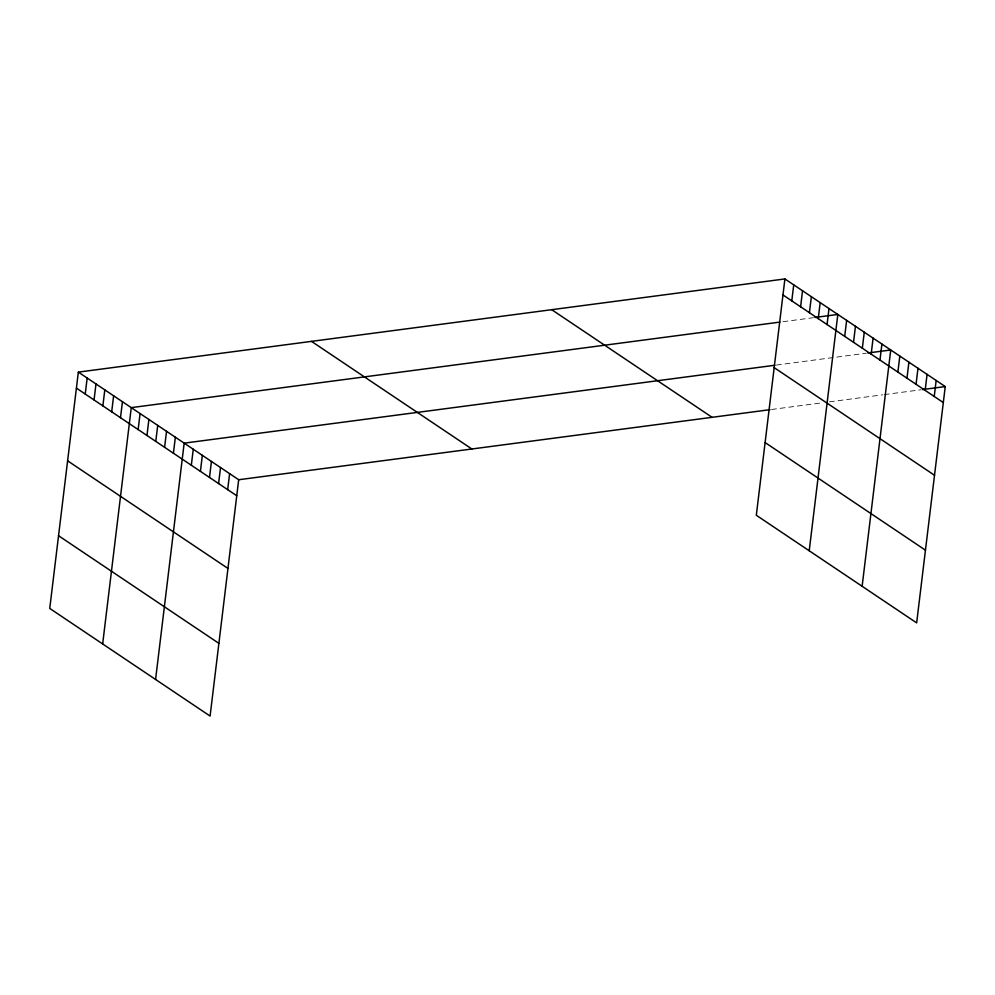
<?xml version="1.0" encoding="UTF-8"?>
<svg xmlns="http://www.w3.org/2000/svg" width="995" height="995" viewBox="0 0 995 995"><rect width="100%" height="100%" fill="white"/><g stroke="black" fill="none" stroke-linecap="round" stroke-linejoin="round"><path stroke-width="0.75" stroke-dasharray="4.97 3.73" d="M782.953 321.696L813.437 317.679M776.436 365.041L866.346 353.188M771.523 409.48L821.808 402.851M829.432 401.843L882.764 394.804M884.294 394.605L920.872 389.779"/><path stroke-width="1.49" d="M78.344 372.118L49.75 608.43L210.094 716.064L238.688 479.739L78.344 372.118L784.906 278.936L945.25 386.57L916.656 622.882L756.312 515.261L784.906 278.936M85.234 394.032L87.162 378.038M94.052 399.953L95.98 383.958M102.871 405.873L104.798 389.878M111.689 411.793L113.629 395.799M120.507 417.713L122.447 401.719M102.659 643.952L131.265 407.639L779.906 322.094M138.143 429.554L140.084 413.559M146.961 435.474L148.902 419.48M155.78 441.394L157.72 425.4M164.598 447.315L166.538 431.32M173.416 453.235L175.356 437.228M155.581 679.461L184.174 443.148L774.918 365.252M191.326 465.25L193.266 449.255M200.418 471.344L202.346 455.349M209.497 477.451L211.437 461.444M218.589 483.545L220.517 467.55M227.668 489.639L229.609 473.645M791.784 300.863L793.724 284.856M800.602 306.783L802.542 290.776M809.42 312.691L811.36 296.697M818.238 318.611L820.178 302.617M827.069 324.532L828.997 308.537M809.221 550.77L837.815 314.457L814.955 317.467M844.705 336.372L846.633 320.378M853.523 342.292L855.451 326.298M862.342 348.213L864.269 332.218M871.16 354.133L873.1 338.138M879.978 360.053L881.918 344.059M862.13 586.291L890.736 349.979L867.876 352.989M897.888 372.068L899.816 356.073M906.967 378.175L908.908 362.168M916.059 384.269L917.987 368.274M925.139 390.363L927.079 374.369M934.23 396.47L936.158 380.463M238.688 479.739L769.993 409.679M922.39 389.58L945.25 386.57M782.965 294.943L943.31 402.565M774.172 367.64L934.516 475.262M765.105 442.551L925.449 550.173M551.74 309.694L712.084 417.315M311.51 341.372L471.854 448.994M76.416 388.125L236.76 495.746M67.61 460.822L227.954 568.443M58.543 535.733L218.9 643.355"/></g></svg>
